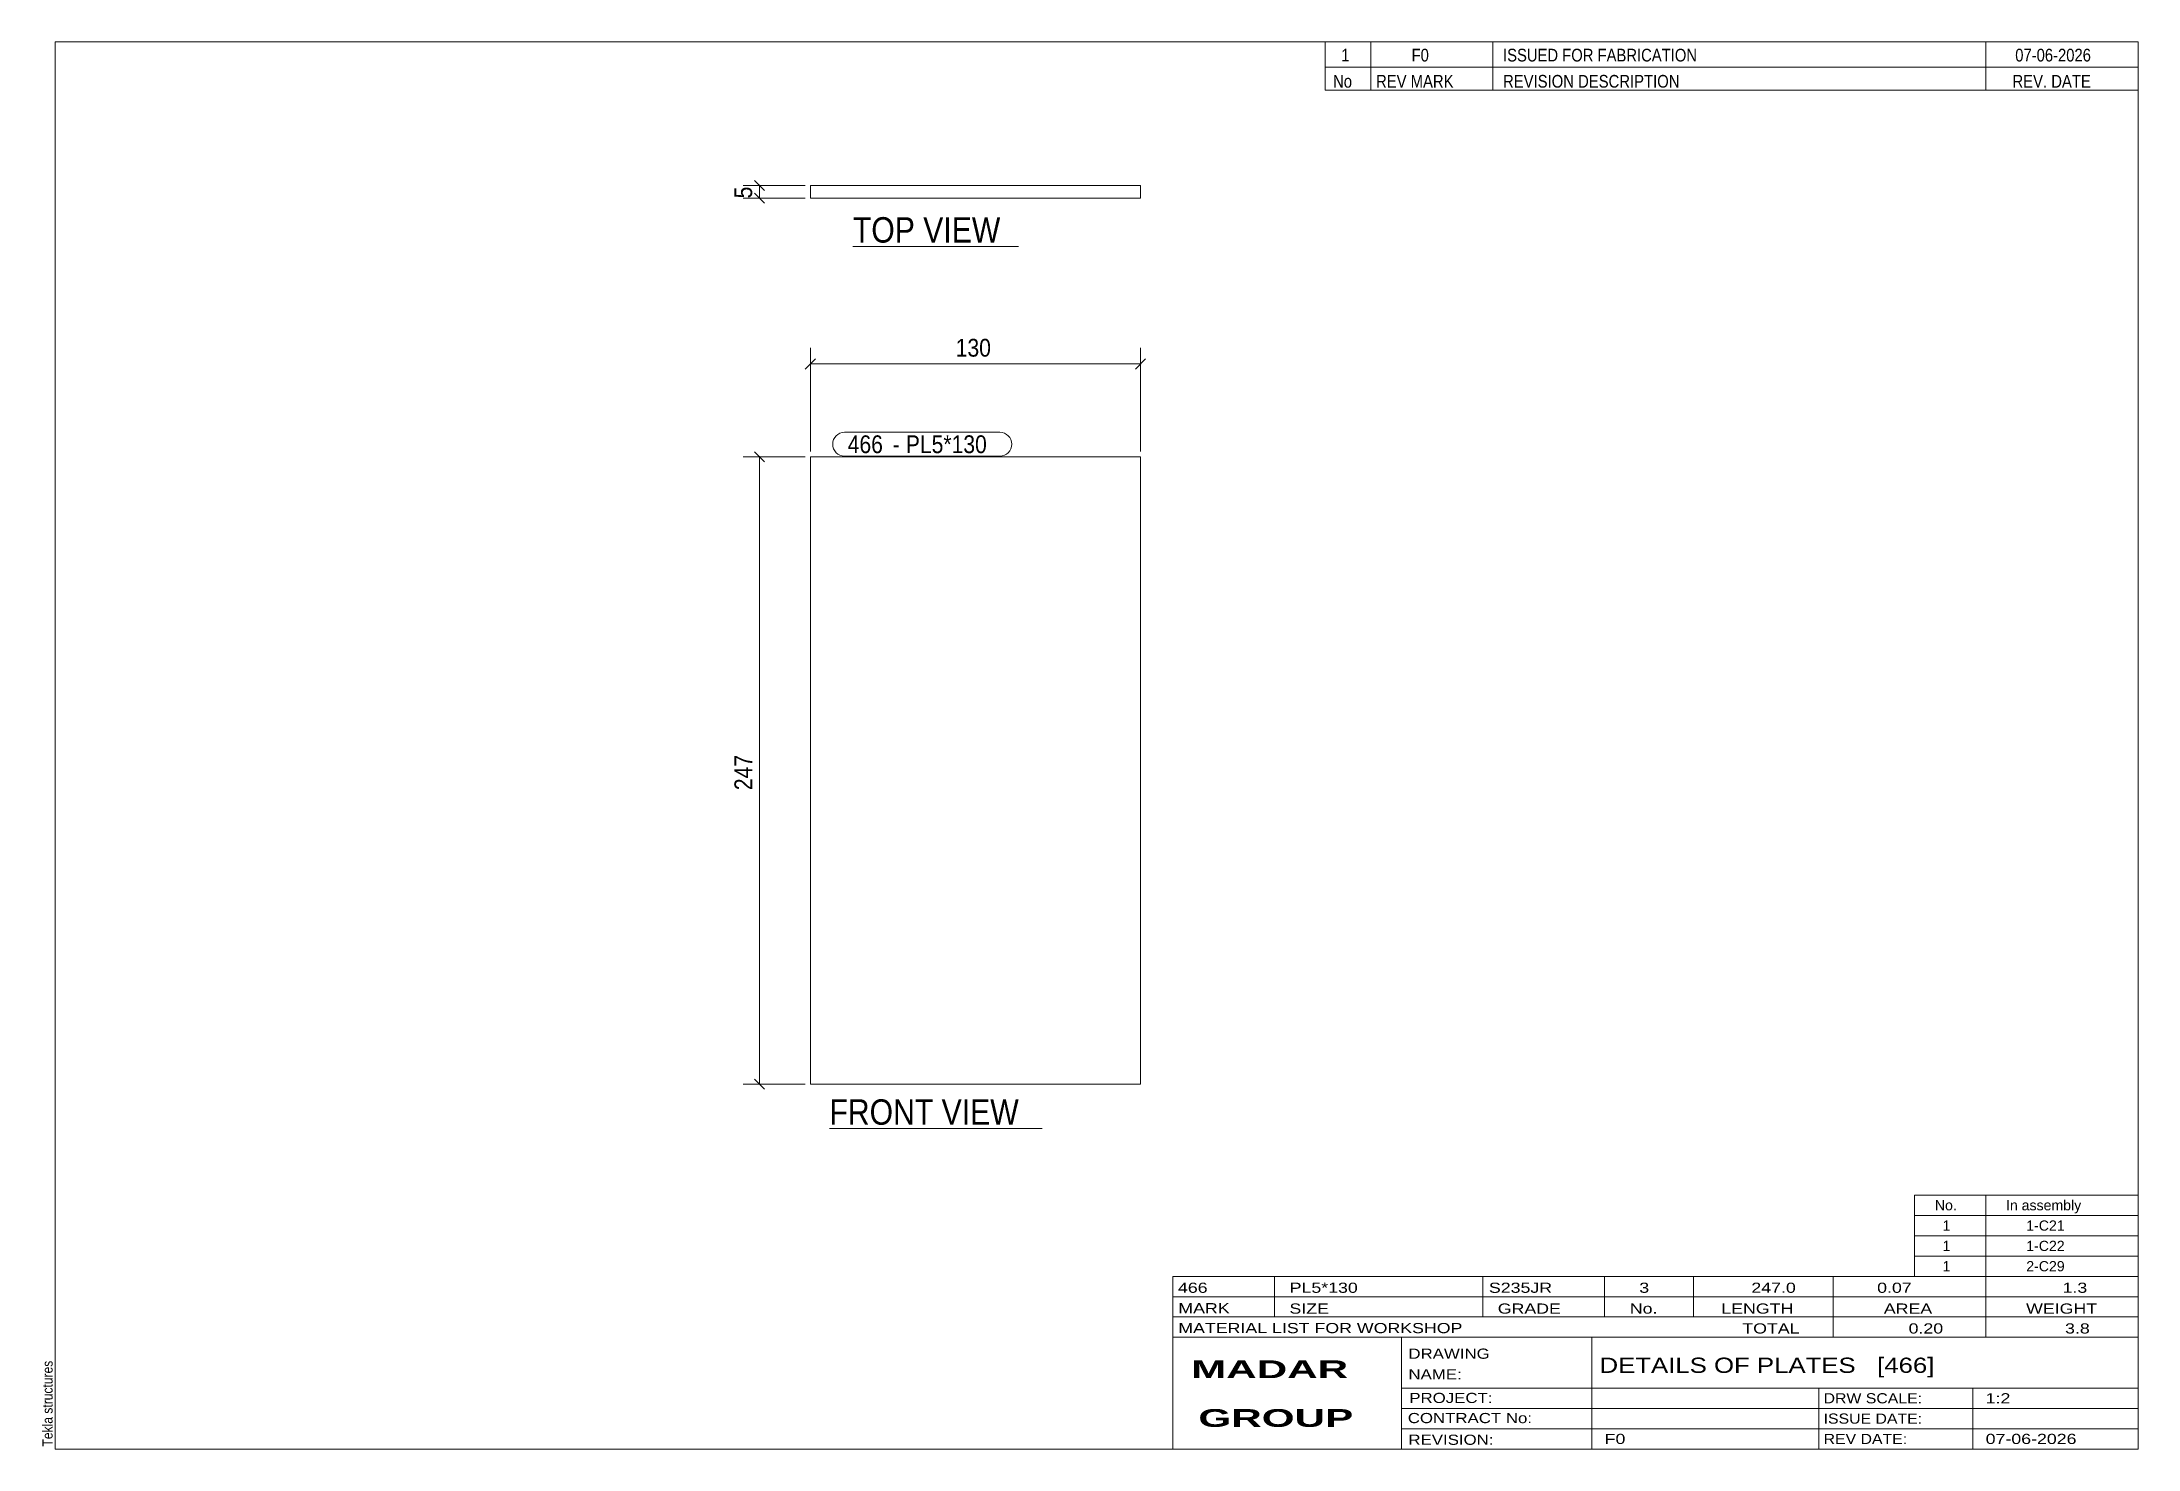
# Model space of a CAD drawing. Header units: millimetres. Extents: x 2 to 415, y 5 to 282.
import ezdxf

# ---------------------------------------------------------------- set-up
doc = ezdxf.new("R2010")
doc.units = ezdxf.units.MM
doc.linetypes.add('XKITLINE00', pattern=[0])
for name, color, linetype, lineweight in [('Dimensions', 7, 'Continuous', 0), ('DrawingSheet', 5, 'Continuous', 0), ('OtherObjectType', 7, 'Continuous', 0), ('Part', 2, 'Continuous', 0), ('PartMark', 7, 'Continuous', 0)]:
    doc.layers.add(name, color=color, linetype=linetype, lineweight=lineweight)
doc.styles.add('ARIAL', font='ARIAL.TTF')
doc.styles.add('ARIAL_BOLD', font='ARIALBD.TTF')
doc.styles.add('ARIAL_NARROW', font='ARIALN.TTF')

# ---------------------------------------------------------------- blocks, each defined once
blk = doc.blocks.new('*A1')
at = {"layer": 'Part', "color": 2, "linetype": 'XKITLINE00', "lineweight": 0}
for p, q in [((153.65, 76.85), (153.65, 200.35)), ((153.65, 200.35), (218.65, 200.35)), ((218.65, 200.35), (218.65, 76.85)), ((218.65, 76.85), (153.65, 76.85))]:
    blk.add_line(p, q, dxfattribs=at)
blk = doc.blocks.new('*A2')
at = {"layer": 'Part', "color": 2, "linetype": 'XKITLINE00', "lineweight": 0}
for p, q in [((153.65, 251.25), (153.65, 253.75)), ((218.65, 253.75), (153.65, 253.75)), ((218.65, 251.25), (218.65, 253.75)), ((218.65, 251.25), (153.65, 251.25))]:
    blk.add_line(p, q, dxfattribs=at)
blk = doc.blocks.new('*A3')
at = {"layer": 'DrawingSheet', "color": 5, "linetype": 'XKITLINE00', "lineweight": 0}
for p, q in [((415, 282), (5, 282)), ((5, 282), (5, 5)), ((415, 5), (415, 282)), ((5, 5), (415, 5))]:
    blk.add_line(p, q, dxfattribs=at)
at = {"layer": 'DrawingSheet', "color": 5, "style": 'ARIAL', "width": 0.85}
blk.add_text('Tekla structures', height=2, rotation=90, dxfattribs=at).set_placement((4.5, 5.5))
blk = doc.blocks.new('*A4')
at = {"layer": 'OtherObjectType', "color": 7, "linetype": 'XKITLINE00', "lineweight": 0}
for p, q in [((371, 55), (415, 55)), ((371, 51), (371, 55)), ((385, 51), (385, 55)), ((415, 51), (415, 55)), ((371, 51), (415, 51)), ((371, 47), (371, 51)), ((385, 47), (385, 51)), ((415, 47), (415, 51)), ((371, 47), (415, 47)), ((371, 43), (371, 47)), ((385, 43), (385, 47)), ((415, 43), (415, 47)), ((371, 43), (415, 43)), ((371, 39), (371, 43)), ((385, 39), (385, 43)), ((415, 39), (415, 43)), ((371, 39), (415, 39))]:
    blk.add_line(p, q, dxfattribs=at)
at = {"layer": 'OtherObjectType', "color": 7, "style": 'ARIAL_NARROW', "width": 1.211571}
for s, p in [('No.', (375, 52)), ('In assembly', (389, 52)), ('1', (376.5, 48)), ('1-C21', (392.99, 48)), ('1', (376.5, 44)), ('1-C22', (392.99, 44)), ('1', (376.5, 40)), ('2-C29', (392.99, 40))]:
    blk.add_text(s, height=2, dxfattribs=at).set_placement(p)
blk = doc.blocks.new('*A5')
at = {"layer": 'OtherObjectType', "color": 7, "linetype": 'XKITLINE00', "lineweight": 0}
for p, q in [((255, 282), (415, 282)), ((415, 282), (255, 282)), ((255, 282), (255, 277)), ((264, 282), (264, 277)), ((288, 282), (288, 277)), ((385, 282), (385, 277)), ((415, 282), (415, 277)), ((255, 277), (415, 277)), ((255, 277), (255, 272.5)), ((255, 277), (415, 277)), ((264, 277), (264, 272.5)), ((288, 277), (288, 272.5)), ((385, 277), (385, 272.5)), ((415, 277), (415, 272.5)), ((415, 272.5), (255, 272.5))]:
    blk.add_line(p, q, dxfattribs=at)
at = {"layer": 'OtherObjectType', "color": 7, "style": 'ARIAL_NARROW'}
for s, width, p in [('1', 1.017001, (258.16, 278.15)), ('F0', 1.017001, (272, 278.15)), ('ISSUED FOR FABRICATION', 1.017001, (290, 278.15)), ('07-06-2026', 1.017001, (390.82, 278.15)), ('No', 1.02, (256.54, 273)), ('REV MARK', 1.02, (265, 273)), ('REVISION DESCRIPTION', 1.02, (290, 273)), ('REV. DATE', 1.02, (390.28, 273))]:
    blk.add_text(s, height=2.5, dxfattribs=dict(at, width=width)).set_placement(p)
blk = doc.blocks.new('*A6')
at = {"layer": 'OtherObjectType', "color": 7, "linetype": 'XKITLINE00', "lineweight": 0}
for p, q in [((225, 39), (415, 39)), ((225, 39), (225, 35)), ((225, 39), (415, 39)), ((245, 35), (245, 39)), ((286, 35), (286, 39)), ((310, 35), (310, 39)), ((327.5, 35), (327.5, 39)), ((355, 35), (355, 39)), ((385, 35), (385, 39)), ((415, 35), (415, 39)), ((225, 35), (415, 35)), ((225, 35), (225, 5)), ((225, 35), (415, 35)), ((245, 31), (245, 35)), ((286, 31), (286, 35)), ((310, 31), (310, 35)), ((327.5, 31), (327.5, 35)), ((355, 31), (355, 35)), ((385, 31), (385, 35)), ((415, 31), (415, 35)), ((225, 31), (415, 31)), ((355, 27), (355, 31)), ((385, 27), (385, 31)), ((415, 27), (415, 31)), ((225, 27), (415, 27)), ((270, 21), (270, 27)), ((307.5, 17), (307.5, 27)), ((415, 21), (415, 27)), ((270, 21), (270, 5)), ((415, 17), (415, 21)), ((270, 17), (415, 17)), ((307.5, 5), (307.5, 17)), ((352.16, 13), (352.16, 17)), ((382.5, 5), (382.5, 17)), ((415, 13), (415, 17)), ((270, 13), (415, 13)), ((352.16, 5), (352.16, 13)), ((415, 9), (415, 13)), ((270, 9), (415, 9)), ((415, 5), (415, 9)), ((225, 5), (415, 5)), ((262.5, 5), (415, 5))]:
    blk.add_line(p, q, dxfattribs=at)
at = {"layer": 'OtherObjectType', "color": 7, "style": 'ARIAL_NARROW'}
for s, height, width, p in [('466', 2, 1.525501, (226.01, 35.76)), ('PL5*130', 2, 1.525501, (248, 35.76)), ('S235JR', 2, 1.525501, (287.22, 35.76)), ('3', 2, 1.525501, (316.82, 35.76)), ('247.0', 2, 1.525501, (338.88, 35.76)), ('0.07', 2, 1.525501, (363.64, 35.76)), ('1.3', 2, 1.525501, (400.14, 35.76)), ('MARK', 2, 1.525501, (226.08, 31.73)), ('SIZE', 2, 1.525501, (247.96, 31.66)), ('GRADE', 2, 1.525501, (288.96, 31.66)), ('No.', 2, 1.525501, (314.96, 31.66)), ('LENGTH', 2, 1.525501, (332.96, 31.66)), ('AREA', 2, 1.525501, (364.96, 31.66)), ('WEIGHT', 2, 1.525501, (392.96, 31.66)), ('MATERIAL LIST FOR WORKSHOP', 2, 1.525501, (226.08, 27.82)), ('TOTAL', 2, 1.525501, (337.1, 27.75)), ('0.20', 2, 1.525501, (369.83, 27.75)), ('3.8', 2, 1.525501, (400.63, 27.75)), ('DRAWING', 2, 1.445, (271.38, 22.78)), ('NAME:', 2, 1.445, (271.38, 18.72)), ('DETAILS OF PLATES   [466]', 3, 1.474651, (309, 20)), ('PROJECT:', 2, 1.445, (271.55, 14.07)), ('DRW SCALE:', 2, 1.36, (353.1, 14)), ('1:2', 2, 1.525501, (385, 14)), ('CONTRACT No:', 2, 1.445, (271.25, 10.11)), ('ISSUE DATE:', 2, 1.36, (353.1, 10)), ('REVISION:', 2, 1.445, (271.38, 5.84)), ('F0', 2, 1.525501, (310, 6)), ('REV DATE:', 2, 1.36, (353.1, 6)), ('07-06-2026', 2, 1.525501, (385, 6))]:
    blk.add_text(s, height=height, dxfattribs=dict(at, width=width)).set_placement(p)
at = {"layer": 'OtherObjectType', "color": 1, "style": 'ARIAL_BOLD', "width": 1.7}
for s, p in [('MADAR ', (228.58, 18.97)), ('GROUP', (230.03, 9.37))]:
    blk.add_text(s, height=3.5, dxfattribs=at).set_placement(p)
blk = doc.blocks.new('*A7')
at = {"layer": 'Dimensions', "color": 7, "linetype": 'XKITLINE00', "lineweight": 0}
for p, q in [((154.64, 219.59), (152.66, 217.61)), ((153.65, 201.35), (153.65, 221.8)), ((219.64, 219.59), (217.66, 217.61)), ((218.65, 201.35), (218.65, 221.8)), ((153.65, 218.6), (218.65, 218.6))]:
    blk.add_line(p, q, dxfattribs=at)
at = {"layer": 'Dimensions', "color": 3}
for p in [(153.65, 218.6), (218.65, 218.6)]:
    blk.add_point(p, dxfattribs=at)
at = {"layer": 'Dimensions', "color": 3, "style": 'ARIAL', "width": 0.85}
blk.add_text('130', height=3.5, dxfattribs=at).set_placement((182.26, 220.05))
blk = doc.blocks.new('*A8')
at = {"layer": 'Dimensions', "color": 7, "linetype": 'XKITLINE00', "lineweight": 0}
for p, q in [((152.65, 200.35), (140.45, 200.35)), ((142.66, 201.34), (144.64, 199.36)), ((143.65, 76.85), (143.65, 200.35)), ((152.65, 76.85), (140.45, 76.85)), ((142.66, 77.84), (144.64, 75.86))]:
    blk.add_line(p, q, dxfattribs=at)
at = {"layer": 'Dimensions', "color": 3}
for p in [(143.65, 200.35), (143.65, 76.85)]:
    blk.add_point(p, dxfattribs=at)
at = {"layer": 'Dimensions', "color": 3, "style": 'ARIAL', "width": 0.85}
blk.add_text('247', height=3.5, rotation=90.0002, dxfattribs=at).set_placement((142.2, 134.71))
blk = doc.blocks.new('*A9')
at = {"layer": 'PartMark', "color": 7, "linetype": 'XKITLINE00', "lineweight": 0}
for p, q in [((160.4, 205.15), (190.95, 205.15)), ((160.4, 200.45), (190.95, 200.45))]:
    blk.add_line(p, q, dxfattribs=at)
for centre, start, end in [((160.4, 202.8), 90, 270), ((190.95, 202.8), 270, 90)]:
    blk.add_arc(centre, 2.35, start, end, dxfattribs=at)
at = {"layer": 'PartMark', "color": 1, "style": 'ARIAL', "width": 0.85}
blk.add_text('466', height=3.5, dxfattribs=at).set_placement((161, 201.05))
at = {"layer": 'PartMark', "color": 3, "style": 'ARIAL', "width": 0.85}
for s, p in [('-', (169.84, 201.05)), ('PL5*130', (172.44, 201.05))]:
    blk.add_text(s, height=3.5, dxfattribs=at).set_placement(p)
blk = doc.blocks.new('*A10')
at = {"layer": 'OtherObjectType', "color": 7, "linetype": 'XKITLINE00', "lineweight": 0}
blk.add_line((157.4, 68.1), (199.25, 68.1), dxfattribs=at)
at = {"layer": 'OtherObjectType', "color": 3, "style": 'ARIAL', "width": 0.85}
blk.add_text('FRONT VIEW', height=5, dxfattribs=at).set_placement((157.4, 68.85))
blk = doc.blocks.new('*A11')
at = {"layer": 'Dimensions', "color": 7, "linetype": 'XKITLINE00', "lineweight": 0}
for p, q in [((152.65, 253.75), (140.45, 253.75)), ((142.66, 254.74), (144.64, 252.76)), ((142.66, 252.24), (144.64, 250.26)), ((143.65, 251.25), (143.65, 253.75)), ((152.65, 251.25), (140.45, 251.25))]:
    blk.add_line(p, q, dxfattribs=at)
at = {"layer": 'Dimensions', "color": 3}
for p in [(143.65, 253.75), (143.65, 251.25)]:
    blk.add_point(p, dxfattribs=at)
at = {"layer": 'Dimensions', "color": 3, "style": 'ARIAL', "width": 0.85}
blk.add_text('5', height=3.5, rotation=90.0002, dxfattribs=at).set_placement((142.2, 251.2))
blk = doc.blocks.new('*A12')
at = {"layer": 'OtherObjectType', "color": 7, "linetype": 'XKITLINE00', "lineweight": 0}
blk.add_line((162.02, 241.75), (194.63, 241.75), dxfattribs=at)
at = {"layer": 'OtherObjectType', "color": 3, "style": 'ARIAL', "width": 0.85}
blk.add_text('TOP VIEW', height=5, dxfattribs=at).set_placement((162.02, 242.5))

msp = doc.modelspace()

# ---------------------------------------------------------------- block references
at = {"lineweight": 0}
for name in ['*A3', '*A5', '*A11', '*A2', '*A12', '*A7', '*A9', '*A8', '*A1', '*A10', '*A4', '*A6']:
    msp.add_blockref(name, (0, 0), dxfattribs=at)

doc.saveas('drawing.dxf')
